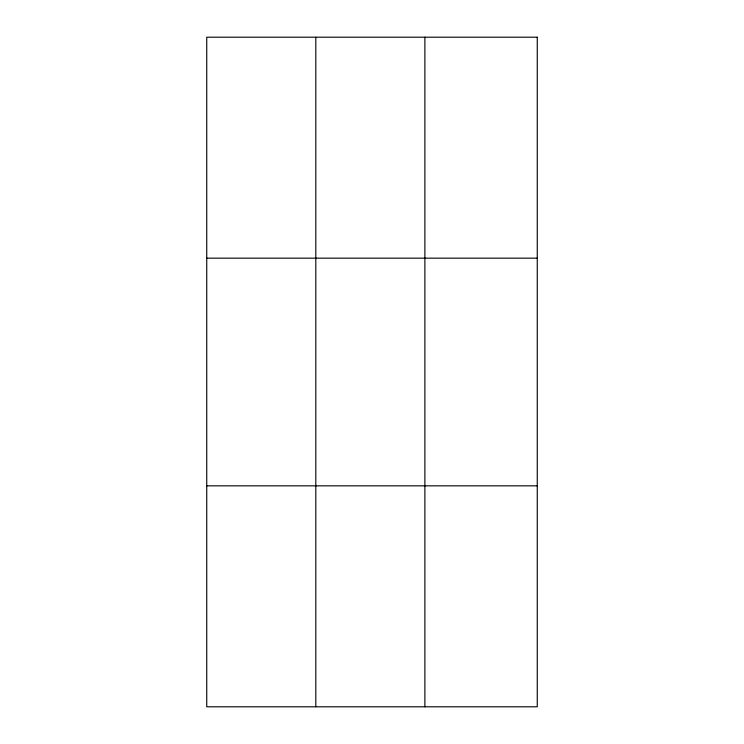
<?xml version="1.0" encoding="UTF-8"?>
<svg xmlns="http://www.w3.org/2000/svg" width="744" height="744" viewBox="0 0 744 744"><rect width="100%" height="100%" fill="white"/><g stroke="black" fill="none" stroke-linecap="round" stroke-linejoin="round"><path stroke-width="1.12" d="M315.809 706.8L315.809 37.2M424.88 706.8L424.88 37.2M206.739 258.168L537.261 258.168M206.739 485.832L537.261 485.832M537.261 37.2L537.261 706.8L206.739 706.8L206.739 37.2L537.261 37.2"/></g></svg>
